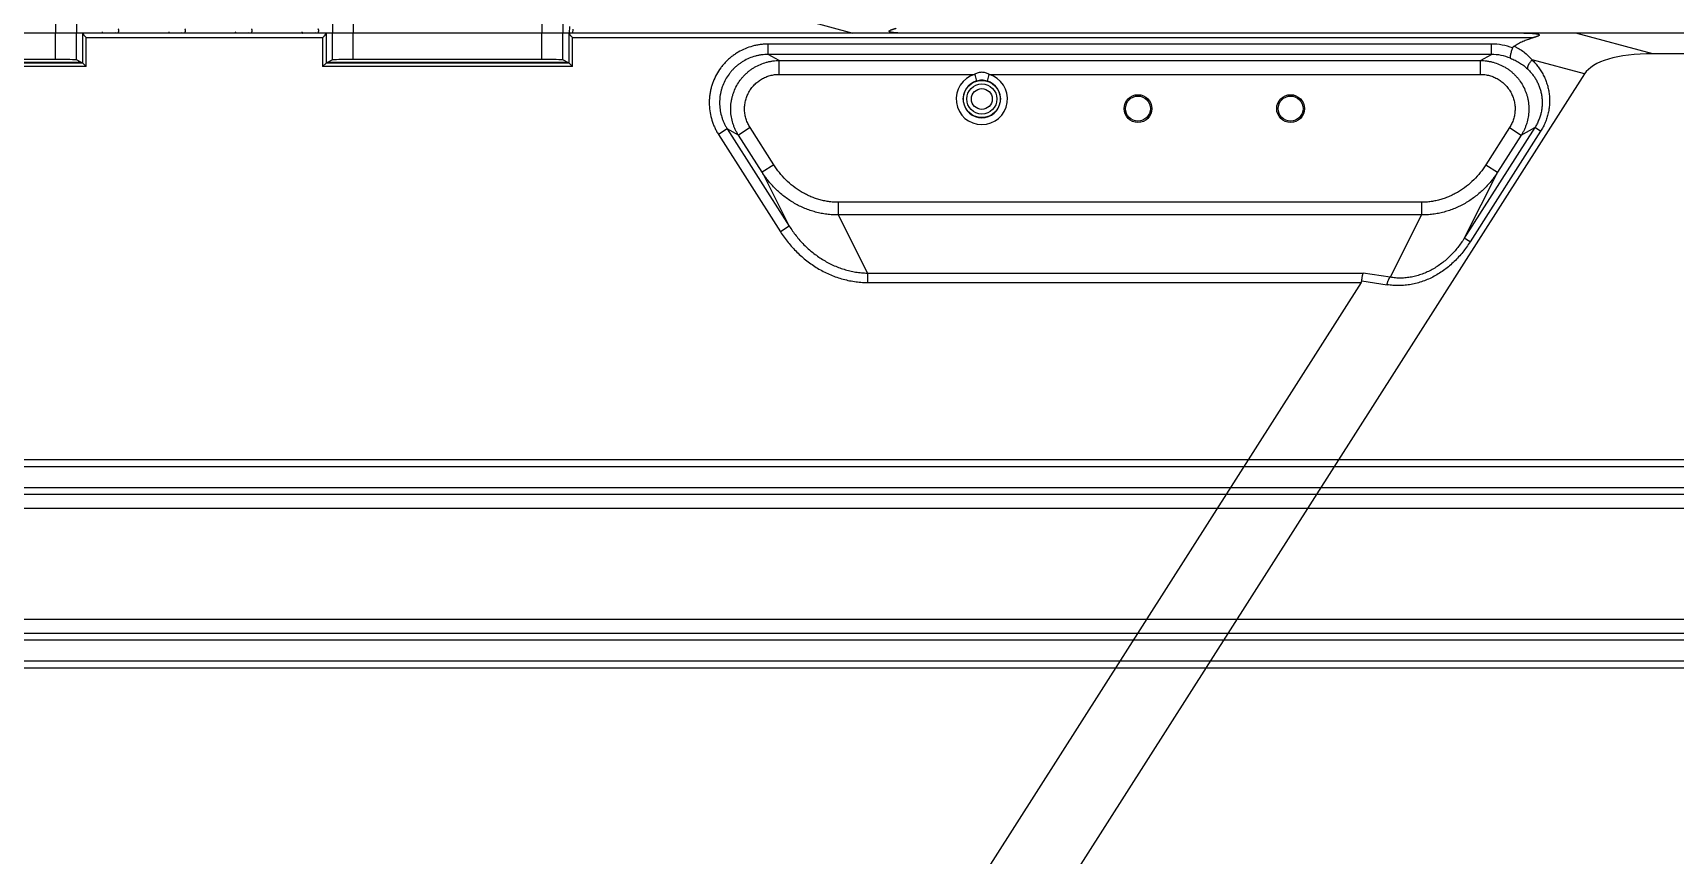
# Model space of a CAD drawing. Header units: millimetres. Extents: x 562 to 17351, y 2396 to 6995.
# Drawn here: x 14068.5 to 14305.2, y 4425.2 to 4543.8 of the extents above; entities that cross this region are included whole.
import ezdxf

# ---------------------------------------------------------------- set-up
doc = ezdxf.new("R2010")
doc.units = ezdxf.units.MM
doc.layers.add('02___PRT_ALL_AXES', color=7, linetype='Continuous')

# ---------------------------------------------------------------- blocks, each defined once
blk = doc.blocks.new('DTGCNV')
at = {"color": 7, "linetype": 'Continuous'}
for p, q in [((13316.62, 5010.2), (12716.62, 5010.2)), ((12849.62, 5006.4), (12849.62, 5010.2)), ((12852.62, 5006.33), (12852.62, 5010.2)), ((12853.55, 5005.86), (12853.55, 5010.16)), ((12854.04, 5005.36), (12854.04, 5009.5)), ((12888.1, 5009.5), (12854.04, 5009.5)), ((12888.1, 5009.5), (12888.1, 5005.36)), ((12888.6, 5010.16), (12888.6, 5005.86)), ((12889.53, 5006.33), (12889.53, 5010.2)), ((12892.53, 5006.4), (12892.53, 5010.2)), ((12919.71, 5006.4), (12919.71, 5010.2)), ((12922.71, 5006.33), (12922.71, 5010.2)), ((12923.63, 5005.86), (12923.63, 5010.16)), ((12924.13, 5005.36), (12924.13, 5009.5)), ((13062.48, 5009.5), (12924.13, 5009.5)), ((13079.85, 5007.2), (13068.72, 5010.2)), ((12952.33, 5007.12), (12952.33, 5008.62)), ((13056.57, 5008.62), (12952.33, 5008.62)), ((12953.92, 5006.25), (12952.33, 5007.12)), ((13056.57, 5007.12), (12952.33, 5007.12)), ((13054.98, 5006.25), (13056.57, 5007.12)), ((13056.57, 5007.12), (13056.57, 5008.62)), ((13098.88, 5007.2), (13079.85, 5007.2)), ((12854.04, 5005.36), (12813.1, 5005.36)), ((12853.54, 5005.86), (12813.6, 5005.86)), ((12853.37, 5005.95), (12813.77, 5005.95)), ((12849.62, 5006.4), (12817.52, 5006.4)), ((12853.54, 5005.86), (12852.62, 5006.33)), ((12854.04, 5005.36), (12853.55, 5005.86)), ((12888.6, 5005.86), (12888.1, 5005.36)), ((12924.13, 5005.36), (12888.1, 5005.36)), ((12889.53, 5006.33), (12888.6, 5005.86)), ((12923.63, 5005.86), (12888.6, 5005.86)), ((12923.46, 5005.95), (12888.78, 5005.95)), ((12919.71, 5006.4), (12892.53, 5006.4)), ((12923.63, 5005.86), (12922.71, 5006.33)), ((12924.13, 5005.36), (12923.63, 5005.86)), ((12953.92, 5004.25), (12953.92, 5006.25)), ((12953.92, 5006.25), (13054.98, 5006.25)), ((12953.92, 5004.25), (12982.09, 5004.25)), ((13069.98, 5004.31), (12981.52, 4865.45)), ((12982.09, 5004.25), (12982.37, 5003.29)), ((12984.14, 5004.25), (12983.87, 5003.29)), ((12984.14, 5004.25), (13054.98, 5004.25)), ((13054.98, 5004.25), (13054.98, 5006.25)), ((13069.98, 5004.31), (13062.43, 5006.34)), ((12946.43, 4996.38), (12945.17, 4995.57)), ((12945.17, 4995.57), (12954.09, 4981.56)), ((12946.43, 4996.38), (12955.36, 4982.37)), ((12948.03, 4995.5), (12946.43, 4996.38)), ((12949.71, 4996.58), (12948.03, 4995.5)), ((12951.44, 4990.15), (12948.03, 4995.5)), ((12953.12, 4991.22), (12949.71, 4996.58)), ((13062.83, 4996.57), (13052.66, 4980.61)), ((13063.66, 4996.04), (13053.49, 4980.08)), ((13059.19, 4996.58), (13055.78, 4991.22)), ((13060.87, 4995.5), (13057.46, 4990.15)), ((13059.19, 4996.58), (13060.87, 4995.5)), ((13060.87, 4995.5), (13062.83, 4996.57)), ((13063.66, 4996.04), (13062.83, 4996.57)), ((12953.12, 4991.22), (12951.44, 4990.15)), ((12951.44, 4990.15), (12955.36, 4982.37)), ((13057.46, 4990.15), (13052.66, 4980.61)), ((13055.78, 4991.22), (13057.46, 4990.15)), ((12962.41, 4985.8), (12962.41, 4983.99)), ((13046.49, 4985.8), (12962.41, 4985.8)), ((13046.49, 4985.8), (13046.49, 4983.99)), ((12962.41, 4983.99), (12966.64, 4975.6)), ((13046.49, 4983.99), (12962.41, 4983.99)), ((13046.49, 4983.99), (13041.96, 4974.99)), ((12955.36, 4982.37), (12954.09, 4981.56)), ((13053.49, 4980.08), (13052.66, 4980.61)), ((13037.78, 4974.24), (12962.96, 4856.8)), ((12966.64, 4975.6), (12966.64, 4974.24)), ((12966.64, 4975.6), (13038.1, 4975.6)), ((12966.64, 4974.24), (13037.78, 4974.24)), ((13037.87, 4974.48), (13041.52, 4973.91)), ((13041.96, 4974.99), (13038.1, 4975.6)), ((12849.62, 4676.49), (12849.62, 4672.7)), ((12852.62, 4676.57), (12852.62, 4672.7)), ((12889.53, 4676.57), (12889.53, 4672.7)), ((12892.53, 4676.49), (12892.53, 4672.7)), ((12919.71, 4676.49), (12919.71, 4672.7)), ((12922.71, 4676.57), (12922.71, 4672.7)), ((12953.39, 4675.7), (12964.52, 4672.7)), ((13316.62, 4672.7), (12717.12, 4672.7)), ((12856.66, 4672.7), (12856.69, 4672.76)), ((12858.32, 4672.7), (12858.22, 4672.76)), ((12866.26, 4672.7), (12866.3, 4672.76)), ((12867.93, 4672.7), (12867.82, 4672.76)), ((12875.87, 4672.7), (12875.9, 4672.76)), ((12877.53, 4672.7), (12877.42, 4672.76)), ((12885.47, 4672.7), (12885.5, 4672.76)), ((12887.14, 4672.7), (12887.03, 4672.76)), ((12923.68, 4673.67), (12923.62, 4672.7)), ((12924.18, 4673.27), (12924.14, 4672.7))]:
    blk.add_line(p, q, dxfattribs=at)
for centre, radius in [((12983.12, 5000.7), 2.67), ((12983.12, 5000.7), 2.17), ((12983.12, 5000.7), 1.5), ((13005.62, 4999.32), 1.8), ((13027.62, 4999.32), 1.8)]:
    blk.add_circle(centre, radius, dxfattribs=at)
for centre, radius, start, end in [((13056.57, 5000.08), 8.54, 69.0691, 90.0115), ((13056.58, 5000.08), 7.04, 67.3026, 90.0801), ((12983.12, 5000.7), 3.7, 106.0985, 73.9015), ((12983.12, 5000.7), 2.7, 106.0985, 73.9015)]:
    blk.add_arc(centre, radius, start, end, dxfattribs=at)
at = {"color": 4, "linetype": 'Continuous'}
blk.add_arc((12855.62, 4999.32), 7.25, 110.668, 113.8908, dxfattribs=at)
at = {"color": 7, "linetype": 'Continuous'}
for centre, major_axis, ratio, start_param, end_param in [((12853.53, 5009.5), (0, 0.7), 0.052408, -0.329, 0), ((12888.61, 5009.5), (0, 0.7), 0.052408, 0, 0.329), ((12923.62, 5009.5), (0, 0.7), 0.052408, -0.329, 0), ((13093.21, 4997.2), (-23.56, 6.35), 0.327795, -0.882672, -0.102469), ((12849.62, 5006.32), (3, 0), 0.026186, 0.05236, 1.570796), ((12853.54, 5005.36), (0, 0.5), 0.052408, -0.05236, -0.02618), ((12888.6, 5005.36), (0, 0.5), 0.052408, 0.02618, 0.05236), ((12892.53, 5006.32), (3, 0), 0.026186, 1.570796, 3.089233), ((12919.71, 5006.32), (3, 0), 0.026186, 0.05236, 1.570796), ((12923.63, 5005.36), (0, 0.5), 0.052408, -0.05236, -0.02618), ((13032.89, 4974.24), (4.98, 0.31), 0.294337, -0.211555, -0.049164), ((12853.53, 4673.4), (0, 0.7), 0.052408, -3.141593, -2.812592), ((12888.61, 4673.4), (0, 0.7), 0.052408, -3.470593, -3.141593)]:
    blk.add_ellipse(centre, major_axis=major_axis, ratio=ratio, start_param=start_param, end_param=end_param, dxfattribs=at)
for points, knots in [([(12853.55, 5010.16), (12853.55, 5010.16), (12853.55, 5010.15), (12853.55, 5010.14), (12853.56, 5010.12), (12853.57, 5010.1), (12853.58, 5010.08), (12853.61, 5010.04), (12853.63, 5010), (12853.67, 5009.95), (12853.73, 5009.87), (12853.8, 5009.78), (12853.88, 5009.69), (12853.96, 5009.59), (12854.02, 5009.53), (12854.04, 5009.5)], [0, 0, 0, 0, 0.013463, 0.028958, 0.046471, 0.065932, 0.110248, 0.160922, 0.216933, 0.277361, 0.408429, 0.549248, 0.696374, 0.84732, 1, 1, 1, 1]), ([(12888.1, 5009.5), (12888.13, 5009.53), (12888.19, 5009.59), (12888.27, 5009.69), (12888.34, 5009.78), (12888.42, 5009.87), (12888.47, 5009.95), (12888.51, 5010), (12888.54, 5010.04), (12888.56, 5010.08), (12888.58, 5010.1), (12888.59, 5010.12), (12888.6, 5010.14), (12888.6, 5010.15), (12888.6, 5010.16), (12888.6, 5010.16)], [0, 0, 0, 0, 0.152678, 0.303619, 0.450743, 0.591561, 0.722626, 0.783052, 0.839064, 0.889738, 0.93406, 0.953523, 0.971039, 0.986537, 1, 1, 1, 1]), ([(12923.63, 5010.16), (12923.63, 5010.16), (12923.64, 5010.15), (12923.64, 5010.14), (12923.65, 5010.12), (12923.66, 5010.1), (12923.67, 5010.08), (12923.7, 5010.04), (12923.72, 5010), (12923.76, 5009.95), (12923.82, 5009.87), (12923.89, 5009.78), (12923.97, 5009.69), (12924.05, 5009.59), (12924.11, 5009.53), (12924.13, 5009.5)], [0, 0, 0, 0, 0.013463, 0.028958, 0.046471, 0.065932, 0.110248, 0.160922, 0.216933, 0.277361, 0.408429, 0.549248, 0.696374, 0.84732, 1, 1, 1, 1]), ([(13059.84, 5008.32), (13059.94, 5008.39), (13060.14, 5008.53), (13060.45, 5008.71), (13060.78, 5008.88), (13061.22, 5009.08), (13061.78, 5009.29), (13062.24, 5009.43), (13062.48, 5009.5)], [0, 0, 0, 0, 0.125003, 0.250018, 0.375026, 0.500036, 0.750012, 1, 1, 1, 1]), ([(13061.23, 5010.2), (13061.3, 5010.2), (13061.45, 5010.2), (13061.66, 5010.19), (13061.88, 5010.19), (13062.1, 5010.18), (13062.28, 5010.17), (13062.42, 5010.17), (13062.53, 5010.16), (13062.64, 5010.15), (13062.74, 5010.14), (13062.85, 5010.13), (13062.94, 5010.12), (13063.01, 5010.11), (13063.06, 5010.1), (13063.12, 5010.09), (13063.17, 5010.08), (13063.22, 5010.07), (13063.27, 5010.06), (13063.32, 5010.05), (13063.36, 5010.03), (13063.39, 5010.02), (13063.41, 5010.01), (13063.44, 5010), (13063.45, 5009.98), (13063.47, 5009.97), (13063.47, 5009.96), (13063.48, 5009.95), (13063.48, 5009.94), (13063.48, 5009.92), (13063.47, 5009.91), (13063.46, 5009.89), (13063.45, 5009.88), (13063.44, 5009.87), (13063.42, 5009.85), (13063.4, 5009.83), (13063.38, 5009.82), (13063.35, 5009.8), (13063.31, 5009.78), (13063.26, 5009.76), (13063.21, 5009.74), (13063.16, 5009.72), (13063.11, 5009.7), (13063.05, 5009.68), (13062.99, 5009.65), (13062.9, 5009.62), (13062.79, 5009.59), (13062.69, 5009.56), (13062.58, 5009.53), (13062.51, 5009.51), (13062.48, 5009.5)], [0, 0, 0, 0, 0.063465, 0.126894, 0.190278, 0.253601, 0.316845, 0.348428, 0.379977, 0.411485, 0.442942, 0.474332, 0.505634, 0.521242, 0.536813, 0.552339, 0.567809, 0.583204, 0.598501, 0.613658, 0.628604, 0.63596, 0.643205, 0.650296, 0.657173, 0.663766, 0.666958, 0.670096, 0.673224, 0.67639, 0.68298, 0.686441, 0.68999, 0.697295, 0.704799, 0.712435, 0.72016, 0.72795, 0.743658, 0.75948, 0.775375, 0.791319, 0.807298, 0.823303, 0.839327, 0.871415, 0.903539, 0.935683, 0.967839, 1, 1, 1, 1]), ([(12952.33, 5008.62), (12952.14, 5008.62), (12951.76, 5008.61), (12951.19, 5008.55), (12950.63, 5008.46), (12949.9, 5008.28), (12949, 5007.97), (12948.15, 5007.55), (12947.51, 5007.14), (12947.06, 5006.81), (12946.62, 5006.44), (12946.21, 5006.05), (12945.83, 5005.63), (12945.36, 5005.03), (12944.85, 5004.23), (12944.45, 5003.37), (12944.2, 5002.66), (12944.05, 5002.11), (12943.94, 5001.55), (12943.87, 5000.99), (12943.83, 5000.42), (12943.83, 4999.67), (12943.93, 4998.72), (12944.15, 4997.8), (12944.4, 4997.09), (12944.62, 4996.56), (12944.87, 4996.06), (12945.07, 4995.73), (12945.17, 4995.57)], [0, 0, 0, 0, 0.031255, 0.062514, 0.09377, 0.125026, 0.187505, 0.249983, 0.281239, 0.312496, 0.343752, 0.375009, 0.406265, 0.437522, 0.499999, 0.562477, 0.593733, 0.62499, 0.656246, 0.687503, 0.718759, 0.750016, 0.812494, 0.874972, 0.906229, 0.937485, 0.968744, 1, 1, 1, 1]), ([(12952.33, 5007.12), (12952.17, 5007.12), (12951.86, 5007.11), (12951.39, 5007.07), (12950.93, 5006.99), (12950.32, 5006.85), (12949.59, 5006.59), (12948.89, 5006.24), (12948.36, 5005.91), (12947.98, 5005.63), (12947.62, 5005.33), (12947.29, 5005.01), (12946.97, 5004.66), (12946.58, 5004.17), (12946.16, 5003.51), (12945.83, 5002.81), (12945.63, 5002.22), (12945.51, 5001.76), (12945.41, 5001.31), (12945.35, 5000.84), (12945.32, 5000.37), (12945.32, 4999.75), (12945.4, 4998.97), (12945.59, 4998.21), (12945.79, 4997.62), (12945.98, 4997.19), (12946.19, 4996.78), (12946.35, 4996.51), (12946.43, 4996.38)], [0, 0, 0, 0, 0.031252, 0.062507, 0.09376, 0.125015, 0.187491, 0.249969, 0.281226, 0.312483, 0.343741, 0.374999, 0.406258, 0.437517, 0.499999, 0.562482, 0.59374, 0.624999, 0.656257, 0.687515, 0.718773, 0.75003, 0.812508, 0.874984, 0.906239, 0.937492, 0.968748, 1, 1, 1, 1]), ([(13059.62, 5008.06), (13059.59, 5007.97), (13059.52, 5007.8), (13059.44, 5007.55), (13059.38, 5007.35), (13059.34, 5007.19), (13059.31, 5007.09), (13059.29, 5006.99), (13059.28, 5006.9), (13059.27, 5006.82), (13059.27, 5006.75), (13059.27, 5006.7), (13059.27, 5006.66), (13059.27, 5006.64), (13059.28, 5006.62), (13059.28, 5006.6), (13059.29, 5006.58), (13059.3, 5006.58)], [0, 0, 0, 0, 0.181196, 0.356074, 0.518655, 0.593632, 0.663592, 0.728012, 0.786444, 0.838516, 0.88396, 0.922625, 0.939421, 0.954552, 0.968071, 0.980059, 1, 1, 1, 1]), ([(13059.3, 5006.58), (13059.53, 5006.49), (13059.98, 5006.3), (13060.52, 5006), (13060.93, 5005.74), (13061.32, 5005.45), (13061.6, 5005.2), (13061.78, 5005.03)], [0, 0, 0, 0, 0.250098, 0.498902, 0.623374, 0.7482, 1, 1, 1, 1]), ([(13059.62, 5008.06), (13059.64, 5008.08), (13059.66, 5008.14), (13059.71, 5008.21), (13059.77, 5008.27), (13059.82, 5008.31), (13059.84, 5008.32)], [0, 0, 0, 0, 0.249964, 0.499942, 0.749965, 1, 1, 1, 1]), ([(13059.84, 5008.32), (13059.96, 5008.26), (13060.21, 5008.14), (13060.68, 5007.87), (13061.25, 5007.49), (13061.87, 5006.95), (13062.25, 5006.55), (13062.43, 5006.34)], [0, 0, 0, 0, 0.124902, 0.249515, 0.498348, 0.748007, 1, 1, 1, 1]), ([(12948.03, 4995.5), (12947.94, 4995.63), (12947.78, 4995.9), (12947.57, 4996.32), (12947.39, 4996.75), (12947.19, 4997.34), (12947.01, 4998.1), (12946.93, 4998.87), (12946.93, 4999.5), (12946.96, 4999.96), (12947.02, 5000.43), (12947.12, 5000.88), (12947.24, 5001.33), (12947.45, 5001.92), (12947.77, 5002.63), (12948.2, 5003.29), (12948.58, 5003.78), (12948.89, 5004.12), (12949.23, 5004.45), (12949.59, 5004.75), (12949.96, 5005.03), (12950.49, 5005.36), (12951.19, 5005.71), (12951.92, 5005.97), (12952.53, 5006.11), (12952.99, 5006.19), (12953.45, 5006.24), (12953.77, 5006.25), (12953.92, 5006.25)], [0, 0, 0, 0, 0.031249, 0.062502, 0.093753, 0.125006, 0.18748, 0.249957, 0.281215, 0.312473, 0.343732, 0.374992, 0.406252, 0.437512, 0.499999, 0.562486, 0.593746, 0.625006, 0.656266, 0.687525, 0.718783, 0.750041, 0.812518, 0.874992, 0.906245, 0.937497, 0.968751, 1, 1, 1, 1]), ([(12949.71, 4996.58), (12949.65, 4996.67), (12949.54, 4996.86), (12949.39, 4997.16), (12949.26, 4997.47), (12949.11, 4997.89), (12948.98, 4998.43), (12948.92, 4998.98), (12948.92, 4999.43), (12948.94, 4999.76), (12948.99, 5000.09), (12949.08, 5000.53), (12949.24, 5001.06), (12949.52, 5001.67), (12949.88, 5002.23), (12950.24, 5002.66), (12950.57, 5002.97), (12950.82, 5003.18), (12951.09, 5003.38), (12951.47, 5003.62), (12951.96, 5003.87), (12952.49, 5004.05), (12952.93, 5004.16), (12953.25, 5004.21), (12953.59, 5004.24), (12953.81, 5004.25), (12953.92, 5004.25)], [0, 0, 0, 0, 0.031257, 0.062518, 0.093776, 0.125035, 0.187518, 0.25, 0.281259, 0.312517, 0.343776, 0.375035, 0.437517, 0.499999, 0.562481, 0.624963, 0.656222, 0.687481, 0.718739, 0.749998, 0.81248, 0.874963, 0.906222, 0.93748, 0.968742, 1, 1, 1, 1]), ([(12984.14, 5004.25), (12984.07, 5004.3), (12983.91, 5004.38), (12983.65, 5004.47), (12983.39, 5004.53), (12983.12, 5004.55), (12982.85, 5004.53), (12982.58, 5004.47), (12982.33, 5004.38), (12982.17, 5004.3), (12982.09, 5004.25)], [0, 0, 0, 0, 0.125026, 0.250001, 0.374979, 0.499985, 0.624992, 0.749971, 0.874955, 1, 1, 1, 1]), ([(13054.98, 5006.25), (13055.13, 5006.25), (13055.45, 5006.24), (13055.91, 5006.19), (13056.37, 5006.11), (13056.98, 5005.97), (13057.71, 5005.71), (13058.41, 5005.36), (13058.93, 5005.03), (13059.31, 5004.75), (13059.67, 5004.45), (13060, 5004.12), (13060.32, 5003.78), (13060.7, 5003.29), (13061.12, 5002.63), (13061.45, 5001.92), (13061.66, 5001.33), (13061.78, 5000.88), (13061.87, 5000.43), (13061.94, 4999.96), (13061.97, 4999.5), (13061.97, 4998.87), (13061.89, 4998.1), (13061.71, 4997.34), (13061.51, 4996.75), (13061.33, 4996.32), (13061.12, 4995.9), (13060.96, 4995.63), (13060.87, 4995.5)], [0, 0, 0, 0, 0.031249, 0.062502, 0.093753, 0.125006, 0.18748, 0.249957, 0.281215, 0.312473, 0.343732, 0.374992, 0.406252, 0.437512, 0.499999, 0.562486, 0.593746, 0.625006, 0.656266, 0.687525, 0.718783, 0.750041, 0.812518, 0.874992, 0.906245, 0.937497, 0.968751, 1, 1, 1, 1]), ([(13054.98, 5004.25), (13055.09, 5004.25), (13055.31, 5004.24), (13055.64, 5004.21), (13055.97, 5004.16), (13056.41, 5004.05), (13056.93, 5003.87), (13057.43, 5003.62), (13057.81, 5003.38), (13058.08, 5003.18), (13058.33, 5002.97), (13058.65, 5002.66), (13059.02, 5002.23), (13059.38, 5001.67), (13059.66, 5001.06), (13059.82, 5000.53), (13059.91, 5000.09), (13059.96, 4999.76), (13059.98, 4999.43), (13059.98, 4998.98), (13059.92, 4998.43), (13059.79, 4997.89), (13059.64, 4997.47), (13059.51, 4997.16), (13059.36, 4996.86), (13059.25, 4996.67), (13059.19, 4996.58)], [0, 0, 0, 0, 0.031257, 0.062518, 0.093776, 0.125035, 0.187518, 0.25, 0.281259, 0.312517, 0.343776, 0.375035, 0.437517, 0.499999, 0.562481, 0.624963, 0.656222, 0.687481, 0.718739, 0.749998, 0.81248, 0.874963, 0.906222, 0.93748, 0.968742, 1, 1, 1, 1]), ([(13062.43, 5006.34), (13062.37, 5006.28), (13062.26, 5006.15), (13062.11, 5005.96), (13062, 5005.79), (13061.93, 5005.67), (13061.88, 5005.58), (13061.84, 5005.49), (13061.8, 5005.41), (13061.78, 5005.33), (13061.76, 5005.26), (13061.75, 5005.19), (13061.75, 5005.13), (13061.76, 5005.08), (13061.77, 5005.05), (13061.78, 5005.03)], [0, 0, 0, 0, 0.170425, 0.334479, 0.487921, 0.559467, 0.626992, 0.69014, 0.748622, 0.802233, 0.850876, 0.894595, 0.933628, 0.968485, 1, 1, 1, 1]), ([(13061.78, 5005.03), (13061.91, 5004.91), (13062.17, 5004.64), (13062.52, 5004.21), (13062.84, 5003.76), (13063.13, 5003.27), (13063.37, 5002.76), (13063.57, 5002.23), (13063.72, 5001.68), (13063.83, 5001.11), (13063.89, 5000.54), (13063.89, 4999.95), (13063.85, 4999.36), (13063.75, 4998.77), (13063.59, 4998.2), (13063.42, 4997.73), (13063.26, 4997.36), (13063.09, 4997), (13062.94, 4996.74), (13062.83, 4996.57)], [0, 0, 0, 0, 0.059632, 0.119505, 0.179673, 0.240194, 0.301116, 0.362483, 0.424326, 0.486666, 0.549508, 0.612838, 0.676623, 0.740811, 0.805331, 0.870098, 0.902551, 0.935032, 1, 1, 1, 1]), ([(13062.43, 5006.34), (13062.59, 5006.18), (13062.9, 5005.85), (13063.33, 5005.32), (13063.72, 5004.75), (13064.06, 5004.16), (13064.35, 5003.53), (13064.59, 5002.88), (13064.77, 5002.2), (13064.89, 5001.51), (13064.95, 5000.81), (13064.95, 5000.1), (13064.9, 4999.51), (13064.83, 4999.04), (13064.74, 4998.57), (13064.58, 4997.99), (13064.38, 4997.43), (13064.18, 4996.99), (13063.97, 4996.56), (13063.79, 4996.25), (13063.66, 4996.04)], [0, 0, 0, 0, 0.060579, 0.121312, 0.182239, 0.243399, 0.304828, 0.366552, 0.428596, 0.490971, 0.55368, 0.616717, 0.680062, 0.711848, 0.743698, 0.807553, 0.871592, 0.903669, 0.935772, 1, 1, 1, 1]), ([(12983.87, 5003.29), (12983.75, 5003.33), (12983.5, 5003.38), (12983.12, 5003.41), (12982.74, 5003.38), (12982.49, 5003.33), (12982.37, 5003.29)], [0, 0, 0, 0, 0.249989, 0.499995, 0.750002, 1, 1, 1, 1]), ([(12962.41, 4983.99), (12962.14, 4983.98), (12961.59, 4983.99), (12960.77, 4984.07), (12959.96, 4984.2), (12959.16, 4984.39), (12958.37, 4984.63), (12957.6, 4984.92), (12956.85, 4985.26), (12956.13, 4985.64), (12955.43, 4986.07), (12954.76, 4986.55), (12954.12, 4987.06), (12953.31, 4987.8), (12952.38, 4988.8), (12951.73, 4989.69), (12951.44, 4990.15)], [0, 0, 0, 0, 0.062573, 0.125139, 0.187693, 0.250238, 0.312772, 0.375296, 0.437811, 0.500316, 0.562812, 0.6253, 0.687781, 0.750255, 0.875133, 1, 1, 1, 1]), ([(12962.41, 4985.8), (12962.18, 4985.8), (12961.71, 4985.81), (12961.01, 4985.89), (12960.32, 4986.02), (12959.64, 4986.19), (12958.98, 4986.41), (12958.33, 4986.67), (12957.69, 4986.98), (12956.88, 4987.43), (12955.91, 4988.1), (12954.86, 4989.02), (12953.92, 4990.07), (12953.37, 4990.83), (12953.12, 4991.22)], [0, 0, 0, 0, 0.062511, 0.125023, 0.187534, 0.250047, 0.312559, 0.375071, 0.437584, 0.500097, 0.625066, 0.75004, 0.875017, 1, 1, 1, 1]), ([(13055.78, 4991.22), (13055.53, 4990.83), (13054.98, 4990.07), (13054.04, 4989.02), (13052.99, 4988.1), (13052.02, 4987.43), (13051.21, 4986.98), (13050.57, 4986.67), (13049.92, 4986.41), (13049.26, 4986.19), (13048.58, 4986.02), (13047.89, 4985.89), (13047.19, 4985.81), (13046.72, 4985.8), (13046.49, 4985.8)], [0, 0, 0, 0, 0.124981, 0.249957, 0.374931, 0.4999, 0.562412, 0.624925, 0.687437, 0.749949, 0.812462, 0.874973, 0.937488, 1, 1, 1, 1]), ([(13057.46, 4990.15), (13057.17, 4989.69), (13056.52, 4988.8), (13055.59, 4987.8), (13054.78, 4987.06), (13054.14, 4986.55), (13053.47, 4986.07), (13052.77, 4985.64), (13052.04, 4985.26), (13051.3, 4984.92), (13050.53, 4984.63), (13049.74, 4984.39), (13048.94, 4984.2), (13048.13, 4984.07), (13047.31, 4983.99), (13046.76, 4983.98), (13046.49, 4983.99)], [0, 0, 0, 0, 0.124865, 0.249742, 0.312216, 0.374697, 0.437185, 0.499681, 0.562186, 0.6247, 0.687224, 0.749758, 0.812303, 0.874858, 0.937426, 1, 1, 1, 1]), ([(12954.09, 4981.56), (12954.43, 4981.03), (12955.17, 4980.01), (12956.23, 4978.83), (12957.15, 4977.97), (12957.88, 4977.37), (12958.64, 4976.81), (12959.44, 4976.29), (12960.27, 4975.83), (12961.12, 4975.42), (12962, 4975.07), (12962.9, 4974.77), (12963.82, 4974.54), (12964.75, 4974.37), (12965.69, 4974.27), (12966.32, 4974.24), (12966.64, 4974.24)], [0, 0, 0, 0, 0.124968, 0.249931, 0.312438, 0.374945, 0.437452, 0.499958, 0.562464, 0.62497, 0.687476, 0.749981, 0.812486, 0.87499, 0.937496, 1, 1, 1, 1]), ([(12955.36, 4982.37), (12955.51, 4982.13), (12955.83, 4981.65), (12956.34, 4980.97), (12956.89, 4980.31), (12957.67, 4979.48), (12958.74, 4978.53), (12959.9, 4977.7), (12960.89, 4977.12), (12961.66, 4976.74), (12962.45, 4976.41), (12963.26, 4976.13), (12964.09, 4975.9), (12964.93, 4975.74), (12965.78, 4975.63), (12966.35, 4975.6), (12966.64, 4975.6)], [0, 0, 0, 0, 0.062483, 0.124971, 0.187457, 0.249947, 0.374882, 0.499826, 0.562331, 0.624841, 0.687355, 0.749874, 0.812397, 0.874926, 0.937461, 1, 1, 1, 1]), ([(13052.66, 4980.61), (13052.37, 4980.15), (13051.9, 4979.49), (13051.19, 4978.66), (13050.63, 4978.07), (13050.04, 4977.51), (13049.41, 4977), (13048.74, 4976.53), (13048.05, 4976.11), (13047.33, 4975.75), (13046.59, 4975.44), (13045.83, 4975.2), (13045.06, 4975.02), (13044.28, 4974.91), (13043.5, 4974.86), (13042.72, 4974.89), (13042.21, 4974.95), (13041.96, 4974.99)], [0, 0, 0, 0, 0.127167, 0.190799, 0.254405, 0.317943, 0.38137, 0.444638, 0.507696, 0.570495, 0.632988, 0.695132, 0.756897, 0.818262, 0.879225, 0.939796, 1, 1, 1, 1]), ([(13053.49, 4980.08), (13053.16, 4979.57), (13052.63, 4978.83), (13051.85, 4977.91), (13051.22, 4977.26), (13050.55, 4976.65), (13049.84, 4976.09), (13049.1, 4975.58), (13048.32, 4975.12), (13047.52, 4974.73), (13046.7, 4974.4), (13045.85, 4974.13), (13044.99, 4973.94), (13044.12, 4973.82), (13043.25, 4973.77), (13042.38, 4973.8), (13041.81, 4973.87), (13041.52, 4973.91)], [0, 0, 0, 0, 0.12739, 0.191039, 0.254604, 0.318048, 0.381338, 0.44444, 0.507318, 0.569942, 0.632286, 0.694329, 0.75606, 0.817477, 0.878592, 0.939424, 1, 1, 1, 1]), ([(13037.87, 4974.48), (13037.89, 4974.6), (13037.91, 4974.77), (13037.94, 4974.99), (13037.97, 4975.15), (13038, 4975.28), (13038.03, 4975.4), (13038.06, 4975.5), (13038.08, 4975.56), (13038.09, 4975.59), (13038.1, 4975.6)], [0, 0, 0, 0, 0.309401, 0.453834, 0.58871, 0.712228, 0.822796, 0.919066, 0.961509, 1, 1, 1, 1]), ([(13041.52, 4973.91), (13041.54, 4973.97), (13041.56, 4974.08), (13041.61, 4974.25), (13041.66, 4974.41), (13041.71, 4974.56), (13041.77, 4974.69), (13041.83, 4974.81), (13041.89, 4974.91), (13041.93, 4974.97), (13041.96, 4974.99)], [0, 0, 0, 0, 0.151965, 0.299637, 0.441077, 0.574516, 0.698339, 0.811167, 0.911941, 1, 1, 1, 1]), ([(12856.31, 4672.86), (12856.32, 4672.85), (12856.33, 4672.82), (12856.35, 4672.79), (12856.37, 4672.77), (12856.38, 4672.75), (12856.39, 4672.74), (12856.4, 4672.73), (12856.41, 4672.72), (12856.41, 4672.72), (12856.42, 4672.71), (12856.42, 4672.71), (12856.42, 4672.7), (12856.42, 4672.7), (12856.42, 4672.7), (12856.42, 4672.7), (12856.42, 4672.7), (12856.41, 4672.7), (12856.41, 4672.7)], [0, 0, 0, 0, 0.204317, 0.392896, 0.563403, 0.640806, 0.712092, 0.776327, 0.832529, 0.879525, 0.916233, 0.930591, 0.942394, 0.959733, 0.967501, 0.976309, 0.987004, 1, 1, 1, 1]), ([(12858.65, 4672.7), (12858.65, 4672.7), (12858.64, 4672.7), (12858.64, 4672.7), (12858.63, 4672.7), (12858.63, 4672.7), (12858.63, 4672.7), (12858.63, 4672.71), (12858.63, 4672.71), (12858.63, 4672.72), (12858.63, 4672.72), (12858.64, 4672.73), (12858.64, 4672.74), (12858.65, 4672.76), (12858.66, 4672.77), (12858.67, 4672.78), (12858.68, 4672.81), (12858.69, 4672.84), (12858.71, 4672.88), (12858.72, 4672.92), (12858.73, 4672.97), (12858.74, 4673.02), (12858.74, 4673.08), (12858.73, 4673.14), (12858.71, 4673.2), (12858.69, 4673.25), (12858.67, 4673.29), (12858.66, 4673.31)], [0, 0, 0, 0, 0.012577, 0.017811, 0.022415, 0.026524, 0.030371, 0.038422, 0.043171, 0.048577, 0.06156, 0.077442, 0.095999, 0.116978, 0.140127, 0.165209, 0.192065, 0.250601, 0.315018, 0.384942, 0.460136, 0.540384, 0.625394, 0.714676, 0.807485, 0.902935, 1, 1, 1, 1]), ([(12865.92, 4672.86), (12865.92, 4672.85), (12865.93, 4672.82), (12865.96, 4672.79), (12865.97, 4672.77), (12865.99, 4672.75), (12866, 4672.74), (12866.01, 4672.73), (12866.01, 4672.72), (12866.02, 4672.72), (12866.02, 4672.71), (12866.02, 4672.71), (12866.03, 4672.7), (12866.03, 4672.7), (12866.02, 4672.7), (12866.02, 4672.7), (12866.02, 4672.7), (12866.02, 4672.7), (12866.02, 4672.7)], [0, 0, 0, 0, 0.204317, 0.392896, 0.563403, 0.640806, 0.712092, 0.776327, 0.832529, 0.879525, 0.916233, 0.930591, 0.942394, 0.959733, 0.967501, 0.976309, 0.987004, 1, 1, 1, 1]), ([(12868.25, 4672.7), (12868.25, 4672.7), (12868.25, 4672.7), (12868.24, 4672.7), (12868.24, 4672.7), (12868.24, 4672.7), (12868.23, 4672.7), (12868.23, 4672.71), (12868.23, 4672.71), (12868.23, 4672.72), (12868.24, 4672.72), (12868.24, 4672.73), (12868.25, 4672.74), (12868.25, 4672.76), (12868.26, 4672.77), (12868.27, 4672.78), (12868.28, 4672.81), (12868.3, 4672.84), (12868.31, 4672.88), (12868.32, 4672.92), (12868.33, 4672.97), (12868.34, 4673.02), (12868.34, 4673.08), (12868.33, 4673.14), (12868.32, 4673.2), (12868.3, 4673.25), (12868.28, 4673.29), (12868.26, 4673.31)], [0, 0, 0, 0, 0.012577, 0.017811, 0.022415, 0.026524, 0.030371, 0.038422, 0.043171, 0.048577, 0.06156, 0.077442, 0.095999, 0.116978, 0.140127, 0.165209, 0.192065, 0.250601, 0.315018, 0.384942, 0.460136, 0.540384, 0.625394, 0.714676, 0.807485, 0.902935, 1, 1, 1, 1]), ([(12875.52, 4672.86), (12875.53, 4672.85), (12875.54, 4672.82), (12875.56, 4672.79), (12875.58, 4672.77), (12875.59, 4672.75), (12875.6, 4672.74), (12875.61, 4672.73), (12875.62, 4672.72), (12875.62, 4672.72), (12875.63, 4672.71), (12875.63, 4672.71), (12875.63, 4672.7), (12875.63, 4672.7), (12875.63, 4672.7), (12875.63, 4672.7), (12875.62, 4672.7), (12875.62, 4672.7), (12875.62, 4672.7)], [0, 0, 0, 0, 0.204317, 0.392896, 0.563403, 0.640806, 0.712092, 0.776327, 0.832529, 0.879525, 0.916233, 0.930591, 0.942394, 0.959733, 0.967501, 0.976309, 0.987004, 1, 1, 1, 1]), ([(12877.86, 4672.7), (12877.85, 4672.7), (12877.85, 4672.7), (12877.85, 4672.7), (12877.84, 4672.7), (12877.84, 4672.7), (12877.84, 4672.7), (12877.84, 4672.71), (12877.84, 4672.71), (12877.84, 4672.72), (12877.84, 4672.72), (12877.85, 4672.73), (12877.85, 4672.74), (12877.86, 4672.76), (12877.87, 4672.77), (12877.87, 4672.78), (12877.89, 4672.81), (12877.9, 4672.84), (12877.92, 4672.88), (12877.93, 4672.92), (12877.94, 4672.97), (12877.94, 4673.02), (12877.94, 4673.08), (12877.94, 4673.14), (12877.92, 4673.2), (12877.9, 4673.25), (12877.88, 4673.29), (12877.87, 4673.31)], [0, 0, 0, 0, 0.012577, 0.017811, 0.022415, 0.026524, 0.030371, 0.038422, 0.043171, 0.048577, 0.06156, 0.077442, 0.095999, 0.116978, 0.140127, 0.165209, 0.192065, 0.250601, 0.315018, 0.384942, 0.460136, 0.540384, 0.625394, 0.714676, 0.807485, 0.902935, 1, 1, 1, 1]), ([(12885.12, 4672.86), (12885.13, 4672.85), (12885.14, 4672.82), (12885.16, 4672.79), (12885.18, 4672.77), (12885.2, 4672.75), (12885.21, 4672.74), (12885.21, 4672.73), (12885.22, 4672.72), (12885.23, 4672.72), (12885.23, 4672.71), (12885.23, 4672.71), (12885.23, 4672.7), (12885.23, 4672.7), (12885.23, 4672.7), (12885.23, 4672.7), (12885.23, 4672.7), (12885.23, 4672.7), (12885.23, 4672.7)], [0, 0, 0, 0, 0.204317, 0.392896, 0.563403, 0.640806, 0.712092, 0.776327, 0.832529, 0.879525, 0.916233, 0.930591, 0.942394, 0.959733, 0.967501, 0.976309, 0.987004, 1, 1, 1, 1]), ([(12887.46, 4672.7), (12887.46, 4672.7), (12887.45, 4672.7), (12887.45, 4672.7), (12887.45, 4672.7), (12887.44, 4672.7), (12887.44, 4672.7), (12887.44, 4672.71), (12887.44, 4672.71), (12887.44, 4672.72), (12887.45, 4672.72), (12887.45, 4672.73), (12887.46, 4672.74), (12887.46, 4672.76), (12887.47, 4672.77), (12887.48, 4672.78), (12887.49, 4672.81), (12887.5, 4672.84), (12887.52, 4672.88), (12887.53, 4672.92), (12887.54, 4672.97), (12887.55, 4673.02), (12887.55, 4673.08), (12887.54, 4673.14), (12887.53, 4673.2), (12887.5, 4673.25), (12887.48, 4673.29), (12887.47, 4673.31)], [0, 0, 0, 0, 0.012577, 0.017811, 0.022415, 0.026524, 0.030371, 0.038422, 0.043171, 0.048577, 0.06156, 0.077442, 0.095999, 0.116978, 0.140127, 0.165209, 0.192065, 0.250601, 0.315018, 0.384942, 0.460136, 0.540384, 0.625394, 0.714676, 0.807485, 0.902935, 1, 1, 1, 1]), ([(12972.01, 4672.7), (12971.94, 4672.7), (12971.79, 4672.7), (12971.57, 4672.7), (12971.36, 4672.71), (12971.14, 4672.71), (12970.96, 4672.72), (12970.82, 4672.73), (12970.71, 4672.74), (12970.6, 4672.74), (12970.49, 4672.75), (12970.39, 4672.76), (12970.3, 4672.78), (12970.23, 4672.78), (12970.17, 4672.79), (12970.12, 4672.8), (12970.07, 4672.81), (12970.02, 4672.82), (12969.97, 4672.83), (12969.92, 4672.85), (12969.88, 4672.86), (12969.84, 4672.87), (12969.82, 4672.88), (12969.8, 4672.9), (12969.78, 4672.91), (12969.77, 4672.92), (12969.76, 4672.94), (12969.76, 4672.95), (12969.76, 4672.96), (12969.76, 4672.97), (12969.76, 4672.99), (12969.77, 4673), (12969.78, 4673.01), (12969.8, 4673.03), (12969.82, 4673.05), (12969.84, 4673.06), (12969.86, 4673.07), (12969.89, 4673.09), (12969.93, 4673.11), (12969.98, 4673.14), (12970.03, 4673.16), (12970.08, 4673.18), (12970.13, 4673.2), (12970.18, 4673.22), (12970.25, 4673.24), (12970.34, 4673.27), (12970.44, 4673.3), (12970.55, 4673.34), (12970.65, 4673.37), (12970.73, 4673.39), (12970.76, 4673.4)], [0, 0, 0, 0, 0.063465, 0.126894, 0.190278, 0.253601, 0.316845, 0.348428, 0.379977, 0.411485, 0.442942, 0.474332, 0.505634, 0.521242, 0.536813, 0.552339, 0.567809, 0.583204, 0.598501, 0.613658, 0.628604, 0.63596, 0.643205, 0.650296, 0.657173, 0.663766, 0.666958, 0.670096, 0.673224, 0.67639, 0.68298, 0.686441, 0.68999, 0.697295, 0.704799, 0.712435, 0.72016, 0.72795, 0.743658, 0.75948, 0.775375, 0.791319, 0.807298, 0.823303, 0.839327, 0.871415, 0.903539, 0.935683, 0.967839, 1, 1, 1, 1])]:
    blk.add_open_spline(points, degree=3, knots=knots, dxfattribs=at)
at = {"layer": '02___PRT_ALL_AXES', "color": 7, "linetype": 'Continuous'}
for centre in [(13005.62, 4999.32), (13027.62, 4999.32)]:
    blk.add_circle(centre, 2, dxfattribs=at)
blk = doc.blocks.new('*U61')
blk.add_blockref('DTGCNV', (-13016.62, -4845.2))
blk = doc.blocks.new('*U62')
at = {"color": 0, "linetype": 'ByBlock', "lineweight": -2, "transparency": 16777216}
for p in [(1800, 675), (1800, 337.5)]:
    blk.add_blockref('*U61', p, dxfattribs=at)
blk = doc.blocks.new('dfx')
at = {"color": 114, "linetype": 'Continuous', "lineweight": -3, "true_color": 0x139b48}
for p, q in [((13147.48, 8801.23), (13701.48, 8801.23)), ((13147.48, 8796.23), (13701.48, 8796.23)), ((13147.48, 8794.23), (13701.48, 8794.23)), ((13147.48, 8778.23), (13701.48, 8778.23)), ((13147.48, 8776.23), (13701.48, 8776.23)), ((13147.48, 8771.23), (13701.48, 8771.23))]:
    blk.add_line(p, q, dxfattribs=at)
at = {"layer": '02___PRT_ALL_AXES', "color": 114, "linetype": 'Continuous', "lineweight": -3, "true_color": 0x139b48}
for p, q in [((13151.45, 8800.23), (13697.51, 8800.23)), ((13151.45, 8797.23), (13697.51, 8797.23)), ((13151.45, 8775.23), (13697.51, 8775.23)), ((13151.45, 8772.23), (13697.51, 8772.23))]:
    blk.add_line(p, q, dxfattribs=at)
blk = doc.blocks.new('*U142')
blk.add_blockref('dfx', (-13416.98, -8530.48))
blk = doc.blocks.new('*U143')
at = {"color": 0, "linetype": 'ByBlock', "lineweight": -2, "transparency": 16777216}
blk.add_blockref('*U142', (1800, 0), dxfattribs=at)

msp = doc.modelspace()

# ---------------------------------------------------------------- block references
for name, p in [('*U62', (12438.816, 4041.217)), ('*U143', (12431.316, 4211.467))]:
    msp.add_blockref(name, p)

doc.saveas('drawing.dxf')
